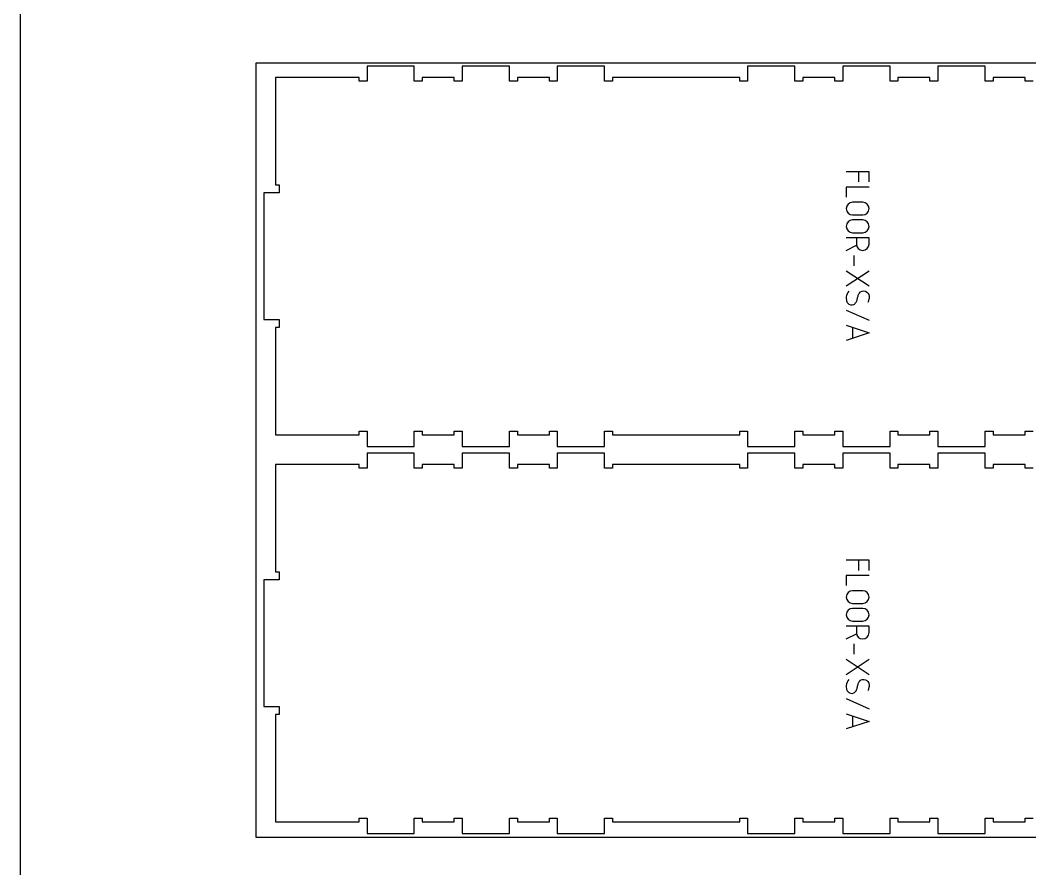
# Model space of a CAD drawing. Extents: x 0 to 12757, y 0 to 30003.
# Drawn here: x 0 to 1592, y 10626 to 11963 of the extents above; entities that cross this region are included whole.
import ezdxf

# ---------------------------------------------------------------- set-up
doc = ezdxf.new("R2010")
doc.units = 0
for name, color, linetype in [('0_SHEET_SPRUCEPLY_2440X122', 1, 'CONTINUOUS'), ('1_ANYTOOL_1MMDEEP_LABELS_S', 2, 'CONTINUOUS'), ('4_ANYTOOL_CUTTHROUGH_OUTSI', 5, 'CONTINUOUS'), ('DONOTCUT', 7, 'CONTINUOUS')]:
    doc.layers.add(name, color=color, linetype=linetype)

msp = doc.modelspace()

# ---------------------------------------------------------------- linework, layer by layer
at = {"layer": '0_SHEET_SPRUCEPLY_2440X122'}
msp.add_lwpolyline([(371.7, 11895.6), (371.7, 10675.6), (2811.7, 10675.6), (2811.7, 11895.6)], close=True, dxfattribs=at)
at = {"layer": '1_ANYTOOL_1MMDEEP_LABELS_S', "color": 2}
for points in [[(1338.3, 11708.3), (1338.3, 11724.3), (1302.3, 11724.3)], [(1322.3, 11708.3), (1322.3, 11724.3)], [(1338.3, 11700.3), (1302.3, 11700.3), (1302.3, 11684.3)], [(1302.3, 11600.3), (1318.5, 11608.4)], [(1314.3, 11592.3), (1314.3, 11576.3)], [(1302.3, 11568.3), (1338.3, 11544.3)], [(1302.3, 11544.3), (1338.3, 11568.3)], [(1302.3, 11506.3), (1338.3, 11490.3)], [(1302.3, 11482.3), (1338.3, 11470.3), (1302.3, 11458.3)], [(1312.3, 11479), (1312.3, 11461.6)], [(1338.3, 11096), (1338.3, 11112), (1302.3, 11112)], [(1322.3, 11096), (1322.3, 11112)], [(1338.3, 11088), (1302.3, 11088), (1302.3, 11072)], [(1302.3, 10988), (1318.5, 10996.1)], [(1314.3, 10980), (1314.3, 10964)], [(1302.3, 10956), (1338.3, 10932)], [(1302.3, 10932), (1338.3, 10956)], [(1302.3, 10894), (1338.3, 10878)], [(1302.3, 10870), (1338.3, 10858), (1302.3, 10846)], [(1312.3, 10866.7), (1312.3, 10849.4)]]:
    msp.add_lwpolyline(points, dxfattribs=at)
for points in [[(1312.3, 11676.3, 1), (1312.3, 11656.3), (1328.3, 11656.3, 1), (1328.3, 11676.3)], [(1312.3, 11648.3, 1), (1312.3, 11628.3), (1328.3, 11628.3, 1), (1328.3, 11648.3)], [(1312.3, 11064, 1), (1312.3, 11044), (1328.3, 11044, 1), (1328.3, 11064)], [(1312.3, 11036, 1), (1312.3, 11016), (1328.3, 11016, 1), (1328.3, 11036)]]:
    msp.add_lwpolyline(points, format="xyb", close=True, dxfattribs=at)
for points in [[(1318.3, 11620.3), (1318.3, 11610.3, 1), (1338.3, 11610.3), (1338.3, 11620.3), (1302.3, 11620.3)], [(1306.3, 11536.3, 0.136555), (1302.4, 11527, 0.071716), (1302.5, 11521.9, 0.133522), (1304.6, 11517.3, 0.344001), (1314.1, 11515.2, 0.153745), (1317.8, 11518.7, 0.071568), (1319.6, 11523.4, -0.00912), (1320.9, 11528.5, -0.090615), (1323.1, 11533.1, -0.340346), (1332.5, 11535.9, -0.284273), (1338.3, 11528.2, -0.092596), (1337.9, 11523.2, -0.017533), (1336.3, 11518.3)], [(1318.3, 11008), (1318.3, 10998, 1), (1338.3, 10998), (1338.3, 11008), (1302.3, 11008)], [(1306.3, 10924, 0.136555), (1302.4, 10914.7, 0.071716), (1302.5, 10909.6, 0.133522), (1304.6, 10905, 0.344001), (1314.1, 10902.9, 0.153745), (1317.8, 10906.4, 0.071568), (1319.6, 10911.1, -0.00912), (1320.9, 10916.3, -0.090615), (1323.1, 10920.9, -0.340346), (1332.5, 10923.7, -0.284273), (1338.3, 10916, -0.092596), (1337.9, 10910.9, -0.017533), (1336.3, 10906)]]:
    msp.add_lwpolyline(points, format="xyb", dxfattribs=at)
at = {"layer": '4_ANYTOOL_CUTTHROUGH_OUTSI', "color": 5}
for points in [[(1596.8, 11867), (1584.3, 11867), (1584.3, 11873), (1533.8, 11873), (1533.8, 11867), (1521.3, 11867), (1521.3, 11891), (1446.8, 11891), (1446.8, 11867), (1434.3, 11867), (1434.3, 11873), (1383.8, 11873), (1383.8, 11867), (1371.3, 11867), (1371.3, 11891), (1296.8, 11891), (1296.8, 11867), (1284.3, 11867), (1284.3, 11873), (1233.8, 11873), (1233.8, 11867), (1221.3, 11867), (1221.3, 11891), (1146.8, 11891), (1146.8, 11867), (1134.3, 11867), (1134.3, 11873), (933.8, 11873), (933.8, 11867), (921.3, 11867), (921.3, 11891), (846.8, 11891), (846.8, 11867), (834.3, 11867), (834.3, 11873), (783.8, 11873), (783.8, 11867), (771.3, 11867), (771.3, 11891), (696.8, 11891), (696.8, 11867), (684.3, 11867), (684.3, 11873), (633.8, 11873), (633.8, 11867), (621.3, 11867), (621.3, 11891), (546.8, 11891), (546.8, 11867), (534.3, 11867), (534.3, 11873), (402.3, 11873), (402.3, 11703.5), (408.3, 11703.5), (408.3, 11691), (384.3, 11691), (384.3, 11491.5), (408.3, 11491.5), (408.3, 11479), (402.3, 11479), (402.3, 11309.5), (534.3, 11309.5), (534.3, 11315.5), (546.8, 11315.5), (546.8, 11291.5), (621.3, 11291.5), (621.3, 11315.5), (633.8, 11315.5), (633.8, 11309.5), (684.3, 11309.5), (684.3, 11315.5), (696.8, 11315.5), (696.8, 11291.5), (771.3, 11291.5), (771.3, 11315.5), (783.8, 11315.5), (783.8, 11309.5), (834.3, 11309.5), (834.3, 11315.5), (846.8, 11315.5), (846.8, 11291.5), (921.3, 11291.5), (921.3, 11315.5), (933.8, 11315.5), (933.8, 11309.5), (1134.3, 11309.5), (1134.3, 11315.5), (1146.8, 11315.5), (1146.8, 11291.5), (1221.3, 11291.5), (1221.3, 11315.5), (1233.8, 11315.5), (1233.8, 11309.5), (1284.3, 11309.5), (1284.3, 11315.5), (1296.8, 11315.5), (1296.8, 11291.5), (1371.3, 11291.5), (1371.3, 11315.5), (1383.8, 11315.5), (1383.8, 11309.5), (1434.3, 11309.5), (1434.3, 11315.5), (1446.8, 11315.5), (1446.8, 11291.5), (1521.3, 11291.5), (1521.3, 11315.5), (1533.8, 11315.5), (1533.8, 11309.5), (1584.3, 11309.5), (1584.3, 11315.5), (1596.8, 11315.5)], [(1596.8, 11257), (1584.3, 11257), (1584.3, 11263), (1533.8, 11263), (1533.8, 11257), (1521.3, 11257), (1521.3, 11281), (1446.8, 11281), (1446.8, 11257), (1434.3, 11257), (1434.3, 11263), (1383.8, 11263), (1383.8, 11257), (1371.3, 11257), (1371.3, 11281), (1296.8, 11281), (1296.8, 11257), (1284.3, 11257), (1284.3, 11263), (1233.8, 11263), (1233.8, 11257), (1221.3, 11257), (1221.3, 11281), (1146.8, 11281), (1146.8, 11257), (1134.3, 11257), (1134.3, 11263), (933.8, 11263), (933.8, 11257), (921.3, 11257), (921.3, 11281), (846.8, 11281), (846.8, 11257), (834.3, 11257), (834.3, 11263), (783.8, 11263), (783.8, 11257), (771.3, 11257), (771.3, 11281), (696.8, 11281), (696.8, 11257), (684.3, 11257), (684.3, 11263), (633.8, 11263), (633.8, 11257), (621.3, 11257), (621.3, 11281), (546.8, 11281), (546.8, 11257), (534.3, 11257), (534.3, 11263), (402.3, 11263), (402.3, 11093.5), (408.3, 11093.5), (408.3, 11081), (384.3, 11081), (384.3, 10881.5), (408.3, 10881.5), (408.3, 10869), (402.3, 10869), (402.3, 10699.5), (534.3, 10699.5), (534.3, 10705.5), (546.8, 10705.5), (546.8, 10681.5), (621.3, 10681.5), (621.3, 10705.5), (633.8, 10705.5), (633.8, 10699.5), (684.3, 10699.5), (684.3, 10705.5), (696.8, 10705.5), (696.8, 10681.5), (771.3, 10681.5), (771.3, 10705.5), (783.8, 10705.5), (783.8, 10699.5), (834.3, 10699.5), (834.3, 10705.5), (846.8, 10705.5), (846.8, 10681.5), (921.3, 10681.5), (921.3, 10705.5), (933.8, 10705.5), (933.8, 10699.5), (1134.3, 10699.5), (1134.3, 10705.5), (1146.8, 10705.5), (1146.8, 10681.5), (1221.3, 10681.5), (1221.3, 10705.5), (1233.8, 10705.5), (1233.8, 10699.5), (1284.3, 10699.5), (1284.3, 10705.5), (1296.8, 10705.5), (1296.8, 10681.5), (1371.3, 10681.5), (1371.3, 10705.5), (1383.8, 10705.5), (1383.8, 10699.5), (1434.3, 10699.5), (1434.3, 10705.5), (1446.8, 10705.5), (1446.8, 10681.5), (1521.3, 10681.5), (1521.3, 10705.5), (1533.8, 10705.5), (1533.8, 10699.5), (1584.3, 10699.5), (1584.3, 10705.5), (1596.8, 10705.5)]]:
    msp.add_lwpolyline(points, dxfattribs=at)
at = {"layer": 'DONOTCUT'}
msp.add_lwpolyline([(0, 0), (3183.4, 0), (3183.4, 13863.5), (0, 13863.5)], close=True, dxfattribs=at)

doc.saveas('drawing.dxf')
